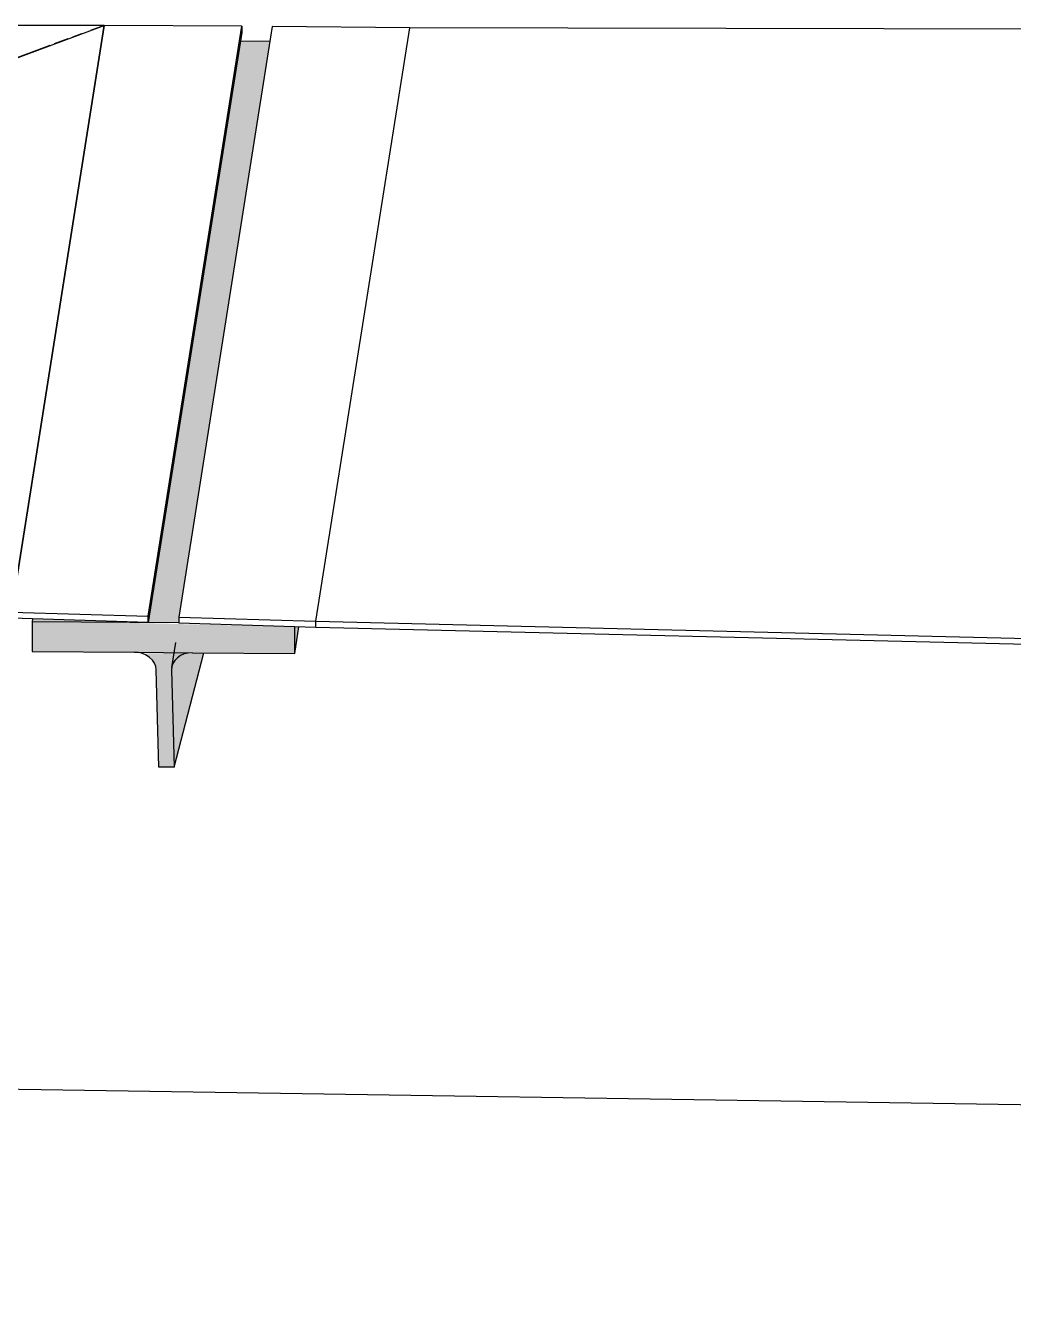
# Model space of a CAD drawing. Header units: metres. Extents: x -1164 to -1017, y 3 to 563.
# Drawn here: x -1077.038 to -1076.391, y 543.388 to 544.218 of the extents above; entities that cross this region are included whole.
import ezdxf

# ---------------------------------------------------------------- set-up
doc = ezdxf.new("R2010")
doc.units = ezdxf.units.M
doc.layers.add('A-DETL-GENF', color=7, linetype='Continuous', lineweight=9)
doc.layers.add('A-GENM', color=7, linetype='Continuous', lineweight=35)

# ---------------------------------------------------------------- blocks, each defined once
blk = doc.blocks.new('BR08_GEN_POST_0 - 360UB_BASE-5290583-DRG 2873021 - motorway level drainage')
at = {"layer": 'A-GENM', "lineweight": 25, "true_color": 0xcbc2be}
h = blk.add_hatch(color=9, dxfattribs=at)
h.paths.add_polyline_path([(-1145.283084352642, 543.826676731885), (-1145.282970539761, 543.8310170032747), (-1145.223370678345, 544.2072135256891), (-1145.242759254053, 544.2073748963916), (-1145.302991565344, 543.826842419192)])
h.paths.add_polyline_path([(-1145.303011750985, 543.8268425871967), (-1145.303011616359, 543.8270590262209), (-1145.378730776776, 543.8293335191421), (-1145.379025178386, 543.8274752453327), (-1145.329016746602, 543.8270590262208)])
for points in [[(-1145.207171820605, 543.8066494498903), (-1145.207171820605, 543.8241924448505), (-1145.331873390584, 543.8270828020079), (-1145.379025178386, 543.8274752453327), (-1145.379025178385, 543.808079781724), (-1145.23462346813, 543.8068779293675)], [(-1145.207171820605, 543.8066494498903), (-1145.204405629234, 543.8241097517997), (-1145.207083868473, 543.8237812295014)], [(-1145.286118489112, 543.732284282559), (-1145.286829385092, 543.8003482236641), (-1145.283735220686, 543.8040875986344), (-1145.278370164398, 543.8066494498903), (-1145.27687804672, 543.8072296133244), (-1145.306763393815, 543.8066070883987), (-1145.302155535242, 543.8040875986343), (-1145.298980969845, 543.8002472821377), (-1145.297834778044, 543.7958750424212), (-1145.296115752315, 543.7323674895678), (-1145.287839767092, 543.732298608719)], [(-1145.286118489112, 543.732284282559), (-1145.266624618926, 543.8071442742635), (-1145.279485997235, 543.8063800592083), (-1145.283959506362, 543.8039361534737), (-1145.287363044774, 543.7988841312667), (-1145.287839767092, 543.7958750424212), (-1145.287631290293, 543.788173091759)]]:
    blk.add_hatch(color=9, dxfattribs=at).paths.add_polyline_path(points)
at = {"layer": 'A-GENM', "color": 254, "lineweight": 25, "true_color": 0xd4d4d4}
for p, q in [((-1145.223370678344, 544.2072135256888), (-1145.24336520475, 544.2073799397058)), ((-1145.223370678344, 544.2072135256888), (-1145.24336520475, 544.2073799397058)), ((-1145.379025178384, 543.8274752453323), (-1145.379124747695, 543.8080806104371)), ((-1145.378730776742, 543.8293335193532), (-1145.379025178384, 543.8274752453323)), ((-1145.283084352641, 543.8266767318845), (-1145.379025178384, 543.8274752453323)), ((-1145.207171820604, 543.8066494498898), (-1145.207081771171, 543.8241897528952)), ((-1145.207171820604, 543.8066494498898), (-1145.204405629234, 543.8241097517993)), ((-1145.285133018676, 543.8139699525839), (-1145.287728329748, 543.7975882534196)), ((-1145.379124747695, 543.8080806104371), (-1145.312143084235, 543.8075231234798)), ((-1145.312143084235, 543.8075231234798), (-1145.274153484064, 543.8072069368471)), ((-1145.286118489111, 543.7322842825587), (-1145.266624618925, 543.8071442742631)), ((-1145.274153484064, 543.8072069368471), (-1145.207171820604, 543.8066494498898)), ((-1145.296115752314, 543.7323674895674), (-1145.297837030294, 543.7959582494294)), ((-1145.287839767091, 543.7958750424208), (-1145.286118489111, 543.7322842825587)), ((-1145.286118489111, 543.7322842825587), (-1145.296115752314, 543.7323674895674))]:
    blk.add_line(p, q, dxfattribs=at)
at = {"layer": 'A-GENM', "color": 254, "lineweight": 25, "true_color": 0xd4d4d4, "flags": 128}
for points in [[(-1145.297837030294, 543.7959582494294), (-1145.298166418401, 543.7981939567161), (-1145.299021013213, 543.8003482236637), (-1145.300367973131, 543.8023382630016), (-1145.302155535241, 543.804087598634), (-1145.304315004533, 543.8055290045735), (-1145.306763393814, 543.8066070883983), (-1145.309406612857, 543.8072804199518), (-1145.312143084235, 543.8075231234798)], [(-1145.274153484064, 543.8072069368471), (-1145.276878046719, 543.8070096853891), (-1145.279485997234, 543.806380059208), (-1145.281877113534, 543.8053422544849), (-1145.283959506361, 543.8039361534735), (-1145.285653150526, 543.8022157918467), (-1145.286892960234, 543.8002472821372), (-1145.287631290292, 543.7981062730694), (-1145.287839767091, 543.7958750424208)]]:
    blk.add_lwpolyline(points, dxfattribs=at)
blk = doc.blocks.new('SCR_B_08_NE_7 - SCR_B_08_NE_7-5609727-DRG 2873021 - motorway level drainage')
at = {"layer": 'A-GENM', "color": 254, "lineweight": 25, "true_color": 0xd4d4d4}
for p, q in [((-1.000015791511988, 0.009788954644966916), (3.568799317464624e-05, 0.00395947643079358)), ((0.05836935173720136, -0.3849899989187919), (1.211218070258764e-05, 0.003958122382471885)), ((1.211218070258737e-05, 0.003958122382471918), (0.08999233677750436, 0.00395812238234035)), ((0.08999233677750436, 0.003958122382340316), (0.1480576356949746, -0.3830442289690443)), ((-0.9397229826821614, -0.4047669710260887), (0.05835722676442306, -0.3889495410223829)), ((0.05839287839887104, -0.3849914841783357), (-0.9396873252547592, -0.4008089153158144)), ((0.05835723955673055, -0.388948121301247), (0.0583693517372047, -0.3849899989188446)), ((0.05835723955673175, -0.38894812130122), (0.1480455235142726, -0.3870023513513431)), ((0.1480576356949746, -0.3830442289690443), (0.05836935173720136, -0.3849899989187919)), ((0.1480576356949742, -0.3830442289689083), (0.1480455235142739, -0.3870023513513161))]:
    blk.add_line(p, q, dxfattribs=at)
blk = doc.blocks.new('SCR_B_08_NE_8 - SCR_B_08_NE_8-5610566-DRG 2873021 - motorway level drainage')
at = {"layer": 'A-GENM', "color": 254, "lineweight": 25, "true_color": 0xd4d4d4}
for p, q in [((-1.08855542555057, 0.01122545881699501), (-1.088563039249028, 0.007267274286810635)), ((-1.088555423214799, 0.0112254333433212), (-0.9985601386686322, 0.01122760464993293)), ((-1.030118042764487, -0.3752659084530567), (-1.088555423214799, 0.01122543334332123)), ((-0.9985601386686322, 0.01122760464993289), (-0.940433940959629, -0.3732056463424567)), ((-0.006963512527174592, -0.3653587663482191), (-0.9985363856304904, 0.01121775214944502)), ((-0.9985363856304904, 0.01121775214944499), (-7.136327447027213e-06, 0.003950638376758432)), ((-0.9985072950427423, 0.01121905557613354), (-0.9896309669489793, 0.007848030791912783)), ((-0.9404210942885843, -0.3732176380510209), (-0.9985072950427423, 0.01121905557613357)), ((-1.088563041584799, 0.007267299760458327), (-1.030125661134487, -0.3792240420358766)), ((-0.9836940791286676, 0.005593337660698753), (-0.9777571913083579, 0.003338644529485501)), ((-0.9747887473982009, 0.002211297963878097), (-0.9658834156677363, -0.00117074173294178)), ((-0.9629149717575815, -0.002298088298548338), (-0.9361989765661833, -0.01244420738900956)), ((-1.030125794968972, -0.3792239293882239), (-1.030117908930012, -0.3752660211006714)), ((-1.030125661134487, -0.3792240420358764), (-0.9404644959590247, -0.377163844898585)), ((-0.940433940959629, -0.3732056463424567), (-1.030118024957866, -0.3752659080439952))]:
    blk.add_line(p, q, dxfattribs=at)

msp = doc.modelspace()

# ---------------------------------------------------------------- linework, layer by layer
at = {"layer": 'A-DETL-GENF', "color": 161, "lineweight": 25, "true_color": 0xa3a3ff}
msp.add_line((-1068.412164409183, 543.3884540022003), (-1078.109542090383, 543.5379240226371), dxfattribs=at)

# ---------------------------------------------------------------- block references
at = {"layer": 'A-GENM', "color": 254, "lineweight": 25, "true_color": 0xd4d4d4, "extrusion": (0, 0, -1)}
for name, p, rotation in [('SCR_B_08_NE_8 - SCR_B_08_NE_8-5610566-DRG 2873021 - motorway level drainage', (1077.984610442425, 544.2135446415639), 0.4044250645894776), ('SCR_B_08_NE_7 - SCR_B_08_NE_7-5609727-DRG 2873021 - motorway level drainage', (1076.786049326009, 544.2122381267004), 0.4694750985984594)]:
    msp.add_blockref(name, p, dxfattribs=dict(at, rotation=rotation))
at = {"layer": 'A-GENM', "color": 254, "lineweight": 25, "true_color": 0xd4d4d4}
msp.add_blockref('BR08_GEN_POST_0 - 360UB_BASE-5290583-DRG 2873021 - motorway level drainage', (68.34582455852751, 0), dxfattribs=at)

doc.saveas('drawing.dxf')
